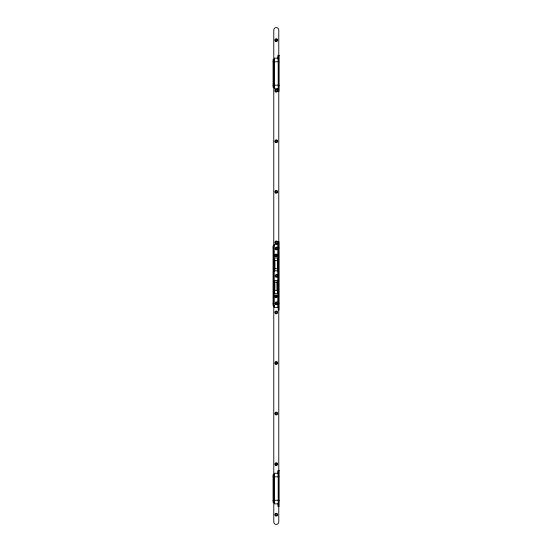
<?xml version="1.0" encoding="UTF-8"?>
<svg xmlns="http://www.w3.org/2000/svg" width="552" height="552" viewBox="0 0 552 552"><rect width="100%" height="100%" fill="white"/><g stroke="black" fill="none" stroke-linecap="round" stroke-linejoin="round"><path stroke-width="0.83" d="M273.081 85.222L278.919 85.118L278.919 85.691M273.081 500.333L278.919 500.229L278.919 500.802M273.081 476.783L278.919 476.887M278.222 475.658L278.222 471.015M278.222 60.547L278.222 58.795M278.222 58.678L278.222 55.786M278.919 470.946L278.919 470.497L278.222 470.497L278.222 506.619L278.919 506.619L278.919 470.497M278.919 55.835L278.919 55.386L278.222 55.386L278.222 91.508L278.919 91.508L278.919 55.386M278.67 310.169L278.367 310.176M278.222 58.167L274.33 58.167L274.33 88.727L278.222 88.727M274.33 59.554L273.081 59.554L273.081 87.34L274.33 87.34M273.861 59.664L274.33 59.664M273.081 61.776L278.919 61.776M273.861 87.23L274.33 87.23M278.222 244.322L274.33 244.322L274.054 245.826M273.958 245.716L274.33 245.716M273.081 247.938L273.778 247.938M278.222 247.938L278.919 247.938M274.33 270.721L274.889 270.721M273.081 303.786L273.778 303.786M278.222 303.786L278.919 303.786M274.054 305.898L274.33 307.395L278.222 307.395M273.958 306.008L274.33 306.008M278.222 473.278L274.33 473.278L274.33 503.838L278.222 503.838M274.33 474.665L273.081 474.665L273.081 502.451L274.33 502.451M273.861 474.775L274.33 474.775M273.861 502.341L274.33 502.341M278.346 55.386L278.863 55.407M278.346 470.497L278.863 470.518M278.367 241.548L278.719 241.555M278.919 241.624L278.919 310.1M278.222 241.548L278.222 310.176M278.139 55.386L278.139 58.167M278.139 88.727L278.139 91.508M278.139 470.497L278.139 473.278M278.139 503.838L278.139 506.619M277.946 244.322L277.946 307.395M274.889 260.44L274.889 268.776M274.613 270.445L274.613 270.998M274.054 245.716L274.054 306.008M273.778 61.341L273.778 30.098A2.498 2.498 0 0 1 276.276 27.6A2.498 2.498 0 0 1 278.781 30.098L278.781 521.902A2.498 2.498 0 0 1 276.276 524.4A2.498 2.498 0 0 1 273.778 521.902L273.778 500.657M273.778 61.776L273.778 85.118M273.778 85.546L273.778 476.452M273.778 476.887L273.778 500.229M273.081 245.937L273.081 305.787M274.392 258.729L274.385 262.393A11.116 11.116 0 0 1 274.385 266.823L274.51 270.79L277.511 270.88L277.725 258.771C277.511 257.618 274.572 257.736 274.392 258.729M274.392 281.237L274.385 284.901A11.116 11.116 0 0 1 274.385 289.324L274.51 293.298L277.511 293.381L277.725 281.278C277.518 280.161 274.682 280.174 274.392 281.237M277.497 260.44L274.613 260.44L274.613 268.776L277.497 268.776L277.497 260.44M276.945 282.113L274.861 282.113L274.861 290.449L276.945 290.449L276.945 282.113M275.476 41.241A1.387 1.387 0 0 0 277.663 40.227A1.387 1.387 0 0 0 275.696 38.84A1.387 1.387 0 0 0 275.476 41.241M275.476 91.811A1.387 1.387 0 0 0 277.663 90.797A1.387 1.387 0 0 0 275.696 89.41A1.387 1.387 0 0 0 275.476 91.811M275.476 142.375A1.387 1.387 0 0 0 277.663 141.367A1.387 1.387 0 0 0 275.696 139.98A1.387 1.387 0 0 0 275.476 142.375M275.476 192.945A1.387 1.387 0 0 0 277.663 191.937A1.387 1.387 0 0 0 275.696 190.55A1.387 1.387 0 0 0 275.476 192.945M275.586 243.584A1.387 1.387 0 0 0 277.67 242.383A1.387 1.387 0 0 0 275.586 241.176A1.387 1.387 0 0 0 275.586 243.584M275.586 313.605A1.387 1.387 0 0 0 277.67 312.397A1.387 1.387 0 0 0 275.586 311.197A1.387 1.387 0 0 0 275.586 313.605M275.586 465.308A1.387 1.387 0 0 0 277.67 464.108A1.387 1.387 0 0 0 275.586 462.9A1.387 1.387 0 0 0 275.586 465.308M275.476 414.676A1.387 1.387 0 0 0 277.663 413.662A1.387 1.387 0 0 0 275.696 412.275A1.387 1.387 0 0 0 275.476 414.676M275.476 364.106A1.387 1.387 0 0 0 277.663 363.092A1.387 1.387 0 0 0 275.696 361.705A1.387 1.387 0 0 0 275.476 364.106M275.476 515.809A1.387 1.387 0 0 0 277.663 514.802A1.387 1.387 0 0 0 275.696 513.415A1.387 1.387 0 0 0 275.476 515.809M275.897 40.765A0.766 0.766 0 0 0 277.042 40.103A0.766 0.766 0 0 0 275.897 39.44A0.766 0.766 0 0 0 275.897 40.765M275.848 91.308A0.766 0.766 0 0 0 277.042 90.728A0.766 0.766 0 0 0 275.945 89.983A0.766 0.766 0 0 0 275.848 91.308M275.897 141.905A0.766 0.766 0 0 0 277.042 141.243A0.766 0.766 0 0 0 275.897 140.581A0.766 0.766 0 0 0 275.897 141.905M275.848 192.441A0.766 0.766 0 0 0 277.042 191.868A0.766 0.766 0 0 0 275.945 191.123A0.766 0.766 0 0 0 275.848 192.441M275.897 243.039A0.766 0.766 0 0 0 277.042 242.383A0.766 0.766 0 0 0 275.897 241.721A0.766 0.766 0 0 0 275.897 243.039M275.897 515.34A0.766 0.766 0 0 0 277.042 514.678A0.766 0.766 0 0 0 275.897 514.015A0.766 0.766 0 0 0 275.897 515.34M275.897 464.77A0.766 0.766 0 0 0 277.042 464.108A0.766 0.766 0 0 0 275.897 463.445A0.766 0.766 0 0 0 275.897 464.77M275.897 414.2A0.766 0.766 0 0 0 277.042 413.538A0.766 0.766 0 0 0 275.897 412.875A0.766 0.766 0 0 0 275.897 414.2M275.897 363.63A0.766 0.766 0 0 0 277.042 362.968A0.766 0.766 0 0 0 275.897 362.305A0.766 0.766 0 0 0 275.897 363.63M275.897 313.06A0.766 0.766 0 0 0 277.042 312.397A0.766 0.766 0 0 0 275.897 311.735A0.766 0.766 0 0 0 275.897 313.06M275.793 304.311A1.318 1.318 0 0 0 277.87 303.352A1.318 1.318 0 0 0 276 302.034A1.318 1.318 0 0 0 275.793 304.311M275.241 297.362A1.318 1.318 0 0 0 277.318 296.403A1.318 1.318 0 0 0 275.448 295.085A1.318 1.318 0 0 0 275.241 297.362M275.793 276.938A1.318 1.318 0 0 0 277.87 275.979A1.318 1.318 0 0 0 276 274.661A1.318 1.318 0 0 0 275.793 276.938M275.241 256.521A1.318 1.318 0 0 0 277.318 255.555A1.318 1.318 0 0 0 275.448 254.244A1.318 1.318 0 0 0 275.241 256.521M275.793 249.573A1.318 1.318 0 0 0 277.87 248.614A1.318 1.318 0 0 0 276 247.296A1.318 1.318 0 0 0 275.793 249.573M276.186 303.869A0.738 0.738 0 0 0 277.29 303.227A0.738 0.738 0 0 0 276.186 302.593A0.738 0.738 0 0 0 276.186 303.869M275.634 296.921A0.738 0.738 0 0 0 276.738 296.286A0.738 0.738 0 0 0 275.634 295.644A0.738 0.738 0 0 0 275.634 296.921M276.186 276.497A0.738 0.738 0 0 0 277.29 275.862A0.738 0.738 0 0 0 276.186 275.22A0.738 0.738 0 0 0 276.186 276.497M275.634 256.08A0.738 0.738 0 0 0 276.738 255.438A0.738 0.738 0 0 0 275.634 254.803A0.738 0.738 0 0 0 275.634 256.08M276.186 249.131A0.738 0.738 0 0 0 277.29 248.49A0.738 0.738 0 0 0 276.186 247.855A0.738 0.738 0 0 0 276.186 249.131"/></g></svg>
